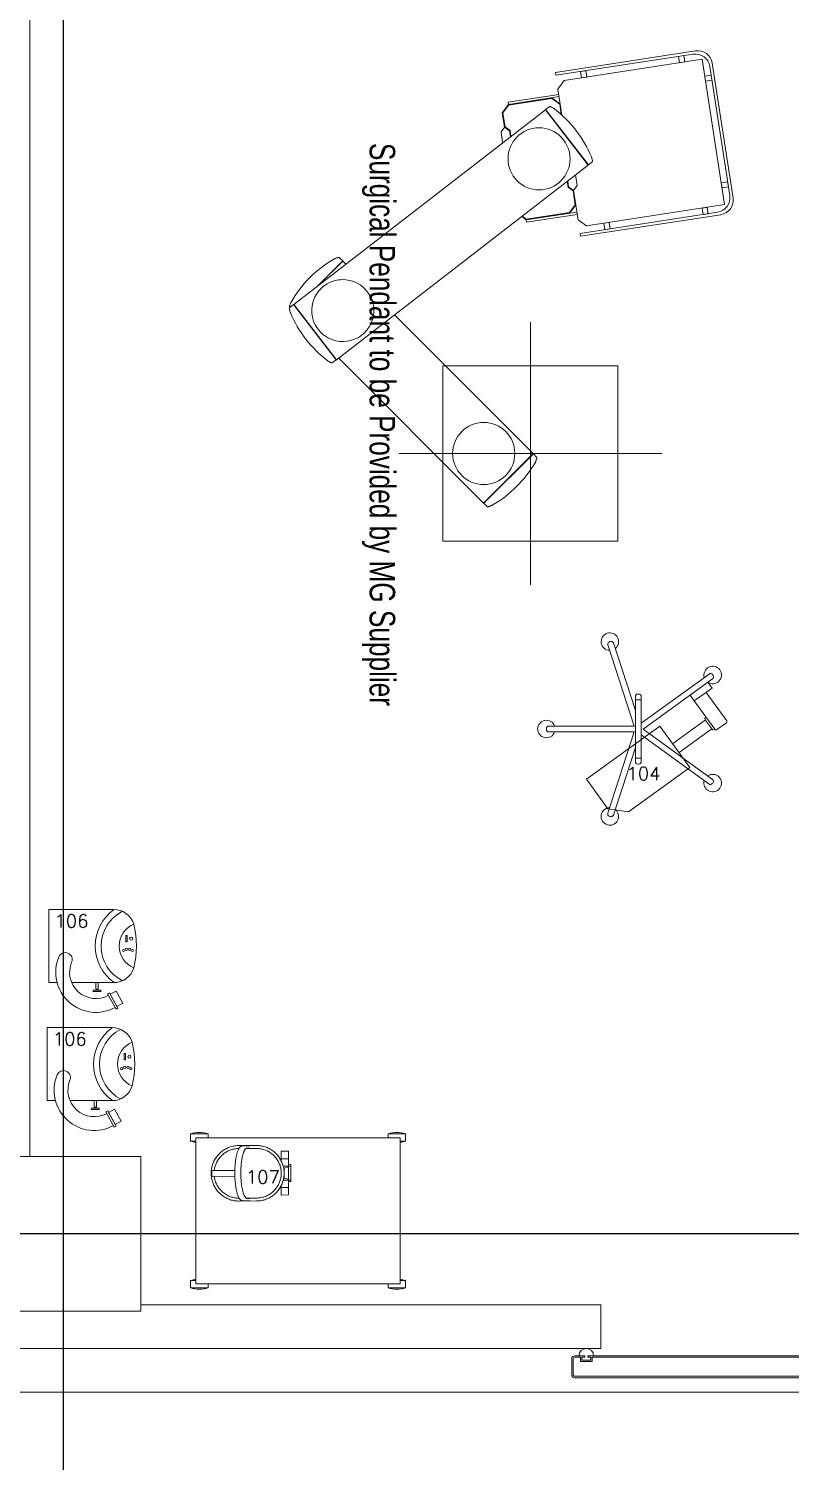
# Model space of a CAD drawing. Header units: metres. Extents: x -18745 to 220762, y -1579758 to -1356048.
# Drawn here: x 151444 to 154054, y -1405068 to -1400159 of the extents above; entities that cross this region are included whole.
import ezdxf

# ---------------------------------------------------------------- set-up
doc = ezdxf.new("R2010")
doc.units = ezdxf.units.M
doc.layers.get('0').update_dxf_attribs({"lineweight": 0})
doc.layers.add('A-100 - Copy$0$axes', color=8, linetype='Continuous')
for name, color, linetype, lineweight in [('A-100 - Copy$0$Medical Equipment and Furniture', 8, 'Continuous', 0), ('A-100 - Copy$0$Medical Equipment and Furniture1', 8, 'Continuous', 5), ('A-100 - Copy$0$Structure', 8, 'Continuous', 9), ('A-100 - Copy$0$Walls', 8, 'Continuous', 0), ('A-100 - Copy$0$Wooden Joinery', 8, 'Continuous', 0)]:
    doc.layers.add(name, color=color, linetype=linetype, lineweight=lineweight)
doc.styles.add('A-100 - Copy$0$list_ghTextstyle', font='romans.shx', dxfattribs={"height": 0.25})
doc.styles.add('A-100 - Copy$0$X3G_ENTITY_257CFD', font='swisscl.ttf', dxfattribs={"height": 200})

# ---------------------------------------------------------------- blocks, each defined once
blk = doc.blocks.new('A-100 - Copy$0$Surgical Pendant (MG)')
at = {"layer": 'A-100 - Copy$0$Medical Equipment and Furniture'}
for p, q in [((-784781.3, -326890.1, 0), (-784318.8, -326818.8, 0)), ((-784769.9, -326898.5, 0), (-784327.1, -326830.2, 0)), ((-784296.1, -326847.7, 0), (-784794.2, -326924.5, 0)), ((-784296.1, -326847.7, 0), (-784223.2, -327320.6, 0)), ((-784270.1, -326872, 0), (-784197.6, -327342.5, 0)), ((-784261.7, -326860.6, 0), (-784187.7, -327341, 0)), ((-784794.2, -326924.5, 0), (-784721.3, -327397.4, 0)), ((-784749.1, -327427.5, 0), (-784823.1, -326947.1, 0)), ((-784739.2, -327425.9, 0), (-784811.7, -326955.5, 0)), ((-783443.6, -327963.1, 0), (-783443.6, -327063.1, 0)), ((-783743.6, -327813.1, 0), (-783743.6, -327213.1, 0)), ((-783743.6, -327213.1, 0), (-783143.6, -327213.1, 0)), ((-783143.6, -327213.1, 0), (-783143.6, -327813.1, 0)), ((-784432.1, -327314.3, 0), (-784621.9, -327461.2, 0)), ((-784431.5, -327315.1, 0), (-784621.3, -327461.9, 0)), ((-784458.3, -327303.5, 0), (-784459.5, -327303.8, 0)), ((-784459.1, -327303.7, 0), (-784459.5, -327303.8, 0)), ((-784457.2, -327303.2, 0), (-784459.1, -327303.7, 0)), ((-784454.7, -327302.5, 0), (-784457.2, -327303.2, 0)), ((-784451.7, -327301.7, 0), (-784454.7, -327302.5, 0)), ((-784449.1, -327301.1, 0), (-784451.9, -327301.8, 0)), ((-784451.9, -327301.8, 0), (-784451.7, -327301.7, 0)), ((-784441.9, -327302.1, 0), (-784442.5, -327301.5, 0)), ((-784441.8, -327302.2, 0), (-784441.9, -327302.1, 0)), ((-784441.9, -327302.1, 0), (-784432.1, -327314.3, 0)), ((-784432.3, -327315.7, 0), (-784432.9, -327314.9, 0)), ((-784431.5, -327315.1, 0), (-783764.7, -328177.4, 0)), ((-784223.2, -327320.6, 0), (-784244.5, -327349.7, 0)), ((-784398.1, -327358.2, 0), (-784362, -327352.6, 0)), ((-784362, -327352.6, 0), (-784344.9, -327365.2, 0)), ((-784357.4, -327382.3, 0), (-784344.9, -327365.2, 0)), ((-784343.8, -327367, 0), (-784356.4, -327384.1, 0)), ((-784244.5, -327349.7, 0), (-784344.9, -327365.2, 0)), ((-784344.9, -327365.2, 0), (-784295.9, -327357.6, 0)), ((-784343.8, -327367, 0), (-784295.6, -327359.6, 0)), ((-784295.9, -327357.6, 0), (-784266.8, -327378.9, 0)), ((-784295.6, -327359.6, 0), (-784268.8, -327379.3, 0)), ((-784270.7, -327353.7, 0), (-784244, -327527.2, 0)), ((-784262.8, -327352.5, 0), (-784236.1, -327526, 0)), ((-784187.7, -327341, 0), (-784197.6, -327342.5, 0)), ((-784692.3, -327418.7, 0), (-784721.3, -327397.4, 0)), ((-784602.7, -327404.9, 0), (-784692.3, -327418.7, 0)), ((-784674, -327415.9, 0), (-784647.2, -327589.3, 0)), ((-784666.1, -327414.7, 0), (-784639.3, -327588.1, 0)), ((-784662.2, -327439.9, 0), (-784640.9, -327410.8, 0)), ((-784640.6, -327412.8, 0), (-784660.2, -327439.6, 0)), ((-784640.9, -327410.8, 0), (-784602.7, -327404.9, 0)), ((-784604.8, -327407.3, 0), (-784640.6, -327412.8, 0)), ((-784377.2, -327385.3, 0), (-784357.4, -327382.3, 0)), ((-784356.4, -327384.1, 0), (-784375.8, -327387.1, 0)), ((-784268.8, -327379.3, 0), (-784246, -327527.5, 0)), ((-784266.8, -327378.9, 0), (-784244, -327527.2, 0)), ((-784739.2, -327425.9, 0), (-784749.1, -327427.5, 0)), ((-784639.3, -327588.1, 0), (-784662.2, -327439.9, 0)), ((-784660.2, -327439.6, 0), (-784637.4, -327587.8, 0)), ((-784631.9, -327445.9, 0), (-784632, -327446.5, 0)), ((-784631.2, -327448.6, 0), (-784631.2, -327448.6, 0)), ((-784631.2, -327448.6, 0), (-784621.9, -327461.1, 0)), ((-784630.2, -327440.7, 0), (-784631, -327442.4, 0)), ((-784630.2, -327440.7, 0), (-784630.2, -327440.7, 0)), ((-784629.1, -327438.8, 0), (-784629.2, -327439, 0)), ((-784625.4, -327432.3, 0), (-784626.4, -327434.1, 0)), ((-784625.2, -327432, 0), (-784625.8, -327433.1, 0)), ((-784625.2, -327432, 0), (-784625.4, -327432.3, 0)), ((-783954.5, -328324.2, 0), (-784621.3, -327461.9, 0)), ((-784620.5, -327461.3, 0), (-784621.1, -327460.5, 0)), ((-783918.5, -327978.5, 0), (-783443.2, -327503.7, 0)), ((-783893.6, -327513.1, 0), (-782993.6, -327513.1, 0)), ((-783443.2, -327503.7, 0), (-783273.6, -327673.5, 0)), ((-783431.2, -327492.2, 0), (-783442.5, -327503, 0)), ((-783442.5, -327503, 0), (-783272.9, -327672.8, 0)), ((-783442.5, -327504.4, 0), (-783441.8, -327503.7, 0)), ((-783423.3, -327492.2, 0), (-783425, -327491.6, 0)), ((-783423.2, -327492.2, 0), (-783423.3, -327492.2, 0)), ((-783418.5, -327494.2, 0), (-783421.5, -327492.9, 0)), ((-783421.2, -327493.1, 0), (-783421.5, -327492.9, 0)), ((-783416.2, -327495.2, 0), (-783418.5, -327494.2, 0)), ((-783414.3, -327495.9, 0), (-783416.2, -327495.1, 0)), ((-783414, -327496.1, 0), (-783415.1, -327495.6, 0)), ((-783414, -327496.1, 0), (-783414.3, -327495.9, 0)), ((-784246, -327527.5, 0), (-784256.3, -327541.6, 0)), ((-784244, -327527.2, 0), (-784255.4, -327542.8, 0)), ((-784236.1, -327526, 0), (-784244, -327527.2, 0)), ((-784647.2, -327589.3, 0), (-784639.3, -327588.1, 0)), ((-784610.2, -327609.4, 0), (-784639.3, -327588.1, 0)), ((-784637.4, -327587.8, 0), (-784610.6, -327607.5, 0)), ((-784610.6, -327607.5, 0), (-784562.4, -327600, 0)), ((-784561.3, -327601.9, 0), (-784610.2, -327609.4, 0)), ((-784562.5, -327600.8, 0), (-784545.5, -327613.5, 0)), ((-784549.8, -327582.9, 0), (-784562.4, -327600, 0)), ((-784548.8, -327584.8, 0), (-784561.3, -327601.9, 0)), ((-784530.1, -327579.9, 0), (-784549.8, -327582.9, 0)), ((-784528.7, -327581.7, 0), (-784548.8, -327584.8, 0)), ((-784545.5, -327613.5, 0), (-784508.2, -327608.2, 0)), ((-783262.1, -327661.6, 0), (-783272.9, -327672.8, 0)), ((-783265.8, -327644.7, 0), (-783266, -327644.3, 0)), ((-783265.5, -327645.5, 0), (-783266, -327644.3, 0)), ((-783265, -327646.5, 0), (-783265.8, -327644.7, 0)), ((-783263, -327651.6, 0), (-783262.8, -327651.8, 0)), ((-783261.9, -327654.3, 0), (-783263, -327651.6, 0)), ((-783262.1, -327661.6, 0), (-783262.1, -327661.6, 0)), ((-783262, -327661.5, 0), (-783261.6, -327660.9, 0)), ((-783273.6, -327673.5, 0), (-783770.5, -328169.9, 0)), ((-783274.3, -327672.8, 0), (-783273.6, -327672.1, 0)), ((-783143.6, -327813.1, 0), (-783743.6, -327813.1, 0)), ((-784114.4, -328167.6, 0), (-784103.5, -328156.3, 0)), ((-784103.5, -328156.3, 0), (-784018.3, -328241.7, 0)), ((-784102.8, -328155.6, 0), (-784092.7, -328145.5, 0)), ((-784102.8, -328155.6, 0), (-784023.2, -328235.4, 0)), ((-784102.1, -328156.3, 0), (-784102.8, -328157, 0)), ((-784114.4, -328167.6, 0), (-784114.9, -328168.2, 0)), ((-784114.5, -328174.9, 0), (-784113.5, -328177.6, 0)), ((-784114.4, -328167.5, 0), (-784114.4, -328167.6, 0)), ((-784113.5, -328177.6, 0), (-784113.6, -328177.3, 0)), ((-784113.6, -328177.3, 0), (-784112.4, -328180.3, 0)), ((-784112.4, -328180.3, 0), (-784111.4, -328182.6, 0)), ((-784111.4, -328182.6, 0), (-784110.6, -328184.5, 0)), ((-784110.9, -328183.7, 0), (-784110.5, -328184.8, 0)), ((-784110.6, -328184.5, 0), (-784110.5, -328184.8, 0)), ((-783764.7, -328177.4, 0), (-783954.5, -328324.2, 0)), ((-783764.1, -328178.2, 0), (-783953.9, -328325, 0)), ((-783765.5, -328178, 0), (-783764.9, -328178.8, 0)), ((-783754.7, -328190.7, 0), (-783764.1, -328178.2, 0)), ((-783760.8, -328207.3, 0), (-783760.2, -328206.2, 0)), ((-783760.8, -328207.3, 0), (-783760.6, -328207, 0)), ((-783760.6, -328207, 0), (-783759.6, -328205.2, 0)), ((-783759.6, -328205.2, 0), (-783758.3, -328203, 0)), ((-783758.3, -328203, 0), (-783756.7, -328200.3, 0)), ((-783756.9, -328200.5, 0), (-783756.7, -328200.3, 0)), ((-783755.8, -328198.6, 0), (-783755, -328196.9, 0)), ((-783755.8, -328198.6, 0), (-783755.8, -328198.6, 0)), ((-783754.7, -328190.7, 0), (-783754.8, -328190.7, 0)), ((-783754, -328193.4, 0), (-783754, -328192.8, 0)), ((-783962.5, -328333.1, 0), (-783962.2, -328333.2, 0)), ((-783962.2, -328333.2, 0), (-783960.3, -328334, 0)), ((-783944.1, -328337.2, 0), (-783953.9, -328325, 0)), ((-783953.7, -328323.6, 0), (-783953.1, -328324.4, 0)), ((-783953.2, -328336.9, 0), (-783951.4, -328337.5, 0)), ((-783953.2, -328336.9, 0), (-783953.2, -328336.9, 0)), ((-783947.9, -328338, 0), (-783947.2, -328338, 0)), ((-783945.2, -328337, 0), (-783944.9, -328336.7, 0)), ((-783945.2, -328337, 0), (-783945.2, -328337, 0)), ((-783944.1, -328337.1, 0), (-783944.1, -328337.2, 0)), ((-783944.1, -328337.2, 0), (-783943.5, -328337.8, 0)), ((-783936.9, -328338.2, 0), (-783934, -328337.5, 0)), ((-783934, -328337.5, 0), (-783934.3, -328337.6, 0)), ((-783928.8, -328336.1, 0), (-783926.8, -328335.6, 0)), ((-783927.7, -328335.8, 0), (-783926.5, -328335.5, 0)), ((-783926.8, -328335.6, 0), (-783926.5, -328335.5, 0))]:
    blk.add_line(p, q, dxfattribs=at)
at = {"layer": 'A-100 - Copy$0$Medical Equipment and Furniture', "elevation": 0}
for points in [[(-784374.6, -326837.5), (-784356.8, -326834.8), (-784353.4, -326856.5), (-784371.2, -326859.3)], [(-784740.3, -326893.9), (-784722.5, -326891.2), (-784719.1, -326912.9), (-784736.9, -326915.6)], [(-784265.2, -326903.9), (-784262.4, -326921.7), (-784284.2, -326925), (-784286.9, -326907.3)], [(-784806.8, -326987.4), (-784804.1, -327005.2), (-784782.3, -327001.8), (-784785.1, -326984)], [(-784213.4, -327239.9), (-784210.7, -327257.7), (-784232.4, -327261.1), (-784235.1, -327243.3)], [(-784755, -327323.4), (-784752.3, -327341.2), (-784730.5, -327337.8), (-784733.3, -327320.1)]]:
    blk.add_lwpolyline(points, close=True, dxfattribs=at)
for points in [[(-784441.8, -327302.2), (-784442.5, -327301.5), (-784443.7, -327300.9), (-784445, -327300.6), (-784446.4, -327300.6), (-784447.9, -327300.8), (-784449.8, -327301.2), (-784451.7, -327301.7)], [(-784449.8, -327301.2), (-784449.8, -327301.2), (-784451.7, -327301.7)], [(-784444.4, -327300.8), (-784445, -327300.6), (-784445.7, -327300.6)], [(-784507.7, -327392.5), (-784513, -327396), (-784517.7, -327399.4)], [(-784629.2, -327439), (-784630.2, -327440.7), (-784631, -327442.4), (-784631.5, -327443.9), (-784631.9, -327445.2), (-784632, -327446.5), (-784631.7, -327447.9), (-784631.2, -327448.6)], [(-784632, -327446.5), (-784631.7, -327447.9), (-784631.3, -327448.6)], [(-784631, -327442.4), (-784631.5, -327443.9), (-784631.7, -327444.6)], [(-784626.4, -327434.1), (-784627.6, -327436.3), (-784629.2, -327439)], [(-784625.8, -327433.1), (-784626.6, -327434.5), (-784627.7, -327436.4), (-784629.1, -327438.8)], [(-783421.5, -327492.9), (-783423.2, -327492.2), (-783425, -327491.6), (-783426.5, -327491.3), (-783427.9, -327491.1), (-783429.2, -327491.2), (-783430.5, -327491.6), (-783431.2, -327492.2)], [(-783425, -327491.6), (-783426.5, -327491.3), (-783427.2, -327491.2)], [(-783415.1, -327495.6), (-783416.6, -327495), (-783418.6, -327494.2), (-783421.2, -327493.1)], [(-783263, -327651.6), (-783264.1, -327649), (-783264.9, -327647), (-783265.5, -327645.5)], [(-783262.8, -327651.8), (-783264.1, -327648.9), (-783265, -327646.5)], [(-783262.1, -327653.6), (-783262.1, -327653.6), (-783262.8, -327651.8)], [(-783262.1, -327661.6), (-783261.6, -327660.9), (-783261.1, -327659.6), (-783261, -327658.3), (-783261.2, -327656.9), (-783261.5, -327655.4), (-783262.1, -327653.6), (-783262.8, -327651.8)], [(-783261, -327659), (-783261, -327658.3), (-783261.1, -327657.6)], [(-783858.1, -328080.7), (-783862.4, -328076.7), (-783867.1, -328072.7), (-783872.6, -328068.6), (-783879.1, -328064.4), (-783886.6, -328060.3), (-783895.3, -328056.4), (-783905.4, -328053.1), (-783916.7, -328050.6), (-783929.4, -328049.4), (-783942.6, -328049.8), (-783956, -328051.9), (-783969.2, -328055.8), (-783981.6, -328061.3), (-783992.2, -328067.6), (-784000.9, -328074.2), (-784008, -328080.7)], [(-784008, -328080.7), (-784014.5, -328087.7), (-784020.9, -328096.2), (-784027.1, -328106.5), (-784032.7, -328118.6), (-784036.7, -328131.7), (-784039, -328145), (-784039.5, -328158.2), (-784038.4, -328171), (-784036, -328182.5), (-784032.8, -328192.7), (-784028.9, -328201.7), (-784024.8, -328209.3), (-784020.6, -328215.9), (-784016.4, -328221.5)], [(-783858.2, -328230.8), (-783851.7, -328223.8), (-783845.3, -328215.4), (-783839.1, -328205.1), (-783833.5, -328192.9), (-783829.5, -328179.8), (-783827.2, -328166.5), (-783826.7, -328153.3), (-783827.8, -328140.6), (-783830.2, -328129), (-783833.5, -328118.8), (-783837.3, -328109.9), (-783841.4, -328102.2), (-783845.6, -328095.7), (-783849.8, -328090.1), (-783853.9, -328085.2), (-783857.9, -328080.9)], [(-784039.1, -328157.8), (-784038.8, -328164.1), (-784038.1, -328170)], [(-784114.4, -328167.5), (-784114.9, -328168.2), (-784115.4, -328169.6), (-784115.4, -328170.9), (-784115.3, -328172.2), (-784114.9, -328173.8), (-784114.3, -328175.5), (-784113.6, -328177.3)], [(-784115.4, -328170.2), (-784115.4, -328170.9), (-784115.4, -328171.5)], [(-784114.3, -328175.5), (-784114.3, -328175.6), (-784113.6, -328177.3)], [(-784113.5, -328177.6), (-784112.4, -328180.2), (-784111.6, -328182.2), (-784110.9, -328183.7)], [(-783760.2, -328206.2), (-783759.4, -328204.8), (-783758.3, -328202.9), (-783756.9, -328200.5)], [(-783756.7, -328200.3), (-783755.8, -328198.6), (-783755, -328196.9), (-783754.4, -328195.4), (-783754.1, -328194.1), (-783754, -328192.8), (-783754.3, -328191.4), (-783754.8, -328190.7)], [(-783755, -328196.9), (-783754.4, -328195.4), (-783754.3, -328194.7)], [(-783754, -328192.8), (-783754.3, -328191.4), (-783754.7, -328190.7)], [(-784016.4, -328221.5), (-784012.3, -328226.3), (-784008.3, -328230.6)], [(-784008.1, -328230.8), (-784003.9, -328234.8), (-783999.1, -328238.8), (-783993.6, -328243), (-783987.2, -328247.1), (-783979.7, -328251.2), (-783970.9, -328255.1), (-783960.8, -328258.4), (-783949.5, -328260.9), (-783936.8, -328262.1), (-783923.6, -328261.8), (-783910.3, -328259.7), (-783897, -328255.7), (-783884.6, -328250.2), (-783874, -328243.9), (-783865.4, -328237.4), (-783858.2, -328230.8)], [(-783960.3, -328334), (-783957.9, -328335), (-783955, -328336.2)], [(-783955, -328336.2), (-783953.2, -328336.9), (-783951.4, -328337.5), (-783949.9, -328337.9), (-783948.6, -328338.1), (-783947.3, -328338), (-783945.9, -328337.5), (-783945.2, -328337)], [(-783951.4, -328337.5), (-783949.9, -328337.9), (-783949.2, -328338)], [(-783947.2, -328338), (-783945.9, -328337.5), (-783945.3, -328337)], [(-783944.1, -328337.1), (-783943.5, -328337.8), (-783942.2, -328338.4), (-783940.9, -328338.7), (-783939.6, -328338.7), (-783938, -328338.5), (-783936.2, -328338.1), (-783934.3, -328337.6)], [(-783941.6, -328338.5), (-783940.9, -328338.7), (-783940.3, -328338.7)], [(-783936.2, -328338.1), (-783936.2, -328338.1), (-783934.3, -328337.6)], [(-783934.3, -328337.6), (-783931.2, -328336.8), (-783928.8, -328336.1)], [(-783934, -328337.5), (-783931.3, -328336.8), (-783929.2, -328336.2), (-783927.7, -328335.8)]]:
    blk.add_lwpolyline(points, dxfattribs=at)
at = {"layer": 'A-100 - Copy$0$Medical Equipment and Furniture'}
for centre, radius in [((-784453.1, -327483.5, 0), 106.3), ((-783443.6, -327673.1, 0), 106.5), ((-783443.6, -327673.1, 0), 106.5)]:
    blk.add_circle(centre, radius, dxfattribs=at)
for centre, radius, start, end in [((-784319.5, -326879.6, 0), 50, 8.7619, 98.7619), ((-784311.2, -326868.2, 0), 50, 8.7619, 98.7619), ((-784773.7, -326939.5, 0), 50, 98.7619, 188.7619), ((-784762.3, -326947.9, 0), 50, 98.7608, 188.7606), ((-784306.1, -327673.3, 0), 400, 112.5472, 142.9026), ((-783613.2, -327842.9, 0), 400, 29.7719, 60.1274), ((-783763.3, -327986.2, 0), 400, 209.7719, 240.1274), ((-784079.9, -327966, 0), 400, 292.5472, 322.9026)]:
    blk.add_arc(centre, radius, start, end, dxfattribs=at)
blk = doc.blocks.new('A-100 - Copy$0$HF13959B-P')
for p, q in [((0.0418, 0.5136), (-0.0182, 0.5136)), ((-0.0182, 0.4886), (-0.0182, 0.5136)), ((0, 0.5), (0, 0)), ((0.7, 0.5), (0, 0.5)), ((0.0418, 0.5), (0.0418, 0.5136)), ((0.6582, 0.5136), (0.7182, 0.5136)), ((0.6582, 0.5), (0.6582, 0.5136)), ((0.7, 0.5), (0.7, 0)), ((0.7182, 0.4886), (0.7182, 0.5136)), ((0, 0.4886), (-0.0182, 0.4886)), ((0.7, 0.4886), (0.7182, 0.4886)), ((0, 0.0114), (-0.0182, 0.0114)), ((-0.0182, 0.0114), (-0.0182, -0.0136)), ((0.7, 0), (0, 0)), ((0.7, 0.0114), (0.7182, 0.0114)), ((0.7182, 0.0114), (0.7182, -0.0136)), ((0.0418, -0.0136), (-0.0182, -0.0136)), ((0.0418, 0), (0.0418, -0.0136)), ((0.6582, 0), (0.6582, -0.0136)), ((0.6582, -0.0136), (0.7182, -0.0136))]:
    blk.add_line(p, q)
for centre, start, end in [((0.0118, 0.4261), 71.0754, 108.9246), ((0.6882, 0.4261), 71.0754, 108.9246), ((0.0118, 0.5761), 251.0754, 262.6441), ((0.6882, 0.5761), 277.3559, 288.9246), ((0.0118, -0.0761), 97.3559, 108.9246), ((0.6882, -0.0761), 71.0754, 82.6441), ((0.0118, 0.0739), 251.0754, 288.9246), ((0.6882, 0.0739), 251.0754, 288.9246)]:
    blk.add_arc(centre, 0.0925, start, end)
blk = doc.blocks.new('A-100 - Copy$0$HF12177-P')
for p, q in [((-0.0196, -0.007), (-0.1885, 0.2255)), ((0, 0), (-0.1724, 0.2372)), ((0, 0), (0.1724, 0.2372)), ((0.0196, -0.007), (0.1885, 0.2255)), ((-0.0631, -0.027), (-0.2951, -0.1024)), ((-0.01, -0.0308), (-0.2889, -0.1214)), ((-0.12, -0.015), (-0.12, -0.019)), ((-0.112, -0.007), (0.112, -0.007)), ((-0.112, -0.027), (0.112, -0.027)), ((-0.1, -0.007), (-0.1, -0.027)), ((-0.01, -0.0308), (-0.01, -0.324)), ((0.01, -0.0308), (0.01, -0.324)), ((0.01, -0.0308), (0.2889, -0.1214)), ((0.0631, -0.027), (0.2951, -0.1024)), ((0.1, -0.007), (0.1, -0.027)), ((0.12, -0.015), (0.12, -0.019))]:
    blk.add_line(p, q)
for centre, radius, start, end in [((-0.1852, 0.2378), 0.03, 325.4712, 286.5288), ((0.1852, 0.2378), 0.03, 253.4712, 214.5288), ((-0.1821, 0.2302), 0.008, 126.3733, 216), ((0, -0.017), 0.315, 125.6267, 126.3733), ((-0.1788, 0.2325), 0.008, 36, 125.6267), ((0.1788, 0.2325), 0.008, 54.3733, 144), ((0, -0.017), 0.315, 53.6267, 54.3733), ((0.1821, 0.2302), 0.008, 324, 53.6267), ((-0.112, -0.015), 0.008, 90, 180), ((-0.112, -0.019), 0.008, 180, 270), ((0.112, -0.015), 0.008, 0, 90), ((0.112, -0.019), 0.008, 270, 0), ((-0.2996, -0.1144), 0.03, 37.4712, 358.5288), ((0.2996, -0.1144), 0.03, 181.4712, 142.5288), ((-0.2926, -0.11), 0.008, 108, 197.6267), ((0, -0.017), 0.315, 197.6267, 198.3733), ((-0.2914, -0.1138), 0.008, 198.3733, 288), ((0.2914, -0.1138), 0.008, 252, 341.6267), ((0.2926, -0.11), 0.008, 342.3733, 72), ((0, -0.017), 0.315, 341.6267, 342.3733), ((0, -0.332), 0.03, 109.4712, 70.5288), ((-0.002, -0.324), 0.008, 180, 269.6267), ((0, -0.017), 0.315, 269.6267, 270.3733), ((0.002, -0.324), 0.008, 270.3733, 0)]:
    blk.add_arc(centre, radius, start, end)
blk = doc.blocks.new('A-100 - Copy$0$MONITOR ARM PLAN')
for p, q in [((0.025, -0.49375, 0), (0.025, -0.18375, 0)), ((0.025, -0.18375, 0), (0.2, -0.18375, 0)), ((0.2, -0.44375, 0), (0.2, -0.18375, 0)), ((0.2, -0.44375, 0), (0.15, -0.49375, 0)), ((0.025, -0.49375, 0), (0.15, -0.49375, 0))]:
    blk.add_line(p, q)
at = {"layer": 'A-100 - Copy$0$Medical Equipment and Furniture1'}
for p, q in [((0.025, 0.0375), (0, 0.0375)), ((0, 0.0375), (0, -0.0375)), ((0.025, 0.0375), (0.025, -0.0375)), ((0.145, 0.0125), (0.025, 0.0125)), ((0.15, 0.0075), (0.15, -0.0325)), ((0.025, -0.0375), (0, -0.0375)), ((0.025, -0.0375), (0.145, -0.0375)), ((0.09375, -0.0375), (0.09375, -0.04)), ((0.09875, -0.045), (0.13875, -0.045)), ((0.1, -0.045), (0.1, -0.18375)), ((0.1375, -0.045), (0.1375, -0.18375)), ((0.14375, -0.0375), (0.14375, -0.04))]:
    blk.add_line(p, q, dxfattribs=at)
for centre, start, end in [((0.145, 0.0075, 0), 0, 90), ((0.09875, -0.04), 180, 270), ((0.13875, -0.04), 270, 360), ((0.145, -0.0325), 270, 0)]:
    blk.add_arc(centre, 0.005, start, end, dxfattribs=at)
blk = doc.blocks.new('A-100 - Copy$0$ME12818-P')
for p, q in [((-0.0723, 0.1635), (0.0777, 0.1635)), ((-0.0723, 0.1635), (-0.0723, 0.1385)), ((-0.0468, 0.1635), (-0.0468, 0.1385)), ((-0.0262, 0.1712), (0.0316, 0.1712)), ((-0.0262, 0.1712), (-0.0262, 0.1635)), ((-0.0212, 0.1712), (-0.0212, 0.145)), ((-0.0148, 0.1485), (-0.0184, 0.1635)), ((0.0202, 0.1485), (-0.0148, 0.1485)), ((-0.0123, 0.1485), (-0.0123, 0.1471)), ((0.0177, 0.1471), (0.0177, 0.1485)), ((0.0238, 0.1635), (0.0202, 0.1485)), ((0.0266, 0.1712), (0.0266, 0.145)), ((0.0316, 0.1712), (0.0316, 0.1635)), ((0.0521, 0.1635), (0.0521, 0.1385)), ((0.0777, 0.1635), (0.0777, 0.1385)), ((-0.0389, 0.1385), (-0.0723, 0.1385)), ((0.0777, 0.1385), (0.0442, 0.1385)), ((-0.0923, 0.0534), (-0.0923, -0.0066)), ((-0.0823, 0.018), (-0.0823, 0.0534)), ((0.0877, 0.0534), (0.0877, 0.018)), ((0.0977, -0.0066), (0.0977, 0.0534)), ((-0.0913, 0.0311), (-0.0913, 0.0053)), ((-0.0833, 0.0208), (-0.0833, 0.0311)), ((0.0887, 0.0311), (0.0887, 0.0208)), ((0.0967, 0.0053), (0.0967, 0.0311)), ((-0.0823, -0.0066), (-0.0823, -0.006)), ((-0.0053, -0.0205), (0.0107, -0.0205)), ((0.0877, -0.0061), (0.0877, -0.0066)), ((-0.0053, -0.0996), (-0.0058, -0.0996)), ((0.0107, -0.0996), (-0.0053, -0.0996)), ((0.0111, -0.0996), (0.0107, -0.0996))]:
    blk.add_line(p, q)
at = {"flags": 128}
for points in [[(0.0977, 0.0534), (0.0976, 0.0572), (0.0974, 0.061), (0.097, 0.0648), (0.0965, 0.0685), (0.0958, 0.0723), (0.095, 0.076), (0.094, 0.0796), (0.0929, 0.0833), (0.0916, 0.0869), (0.0902, 0.0904), (0.0886, 0.0939), (0.087, 0.0973), (0.0851, 0.1006), (0.0832, 0.1038), (0.0811, 0.107), (0.0789, 0.1101), (0.0766, 0.1131), (0.0741, 0.116), (0.0716, 0.1188), (0.0689, 0.1215), (0.0661, 0.1241), (0.0632, 0.1266), (0.0602, 0.129), (0.0572, 0.1312), (0.054, 0.1333), (0.0508, 0.1353), (0.0475, 0.1372), (0.0441, 0.1389), (0.0406, 0.1405), (0.0371, 0.1419), (0.0335, 0.1432), (0.0299, 0.1444), (0.0263, 0.1454), (0.0226, 0.1463), (0.0188, 0.147), (0.0151, 0.1476), (0.0113, 0.148), (0.0075, 0.1483), (0.0037, 0.1484), (-0.0001, 0.1483), (-0.0039, 0.1482), (-0.0077, 0.1478), (-0.0114, 0.1473), (-0.0152, 0.1467), (-0.0189, 0.1459), (-0.0226, 0.145), (-0.0262, 0.1439), (-0.0298, 0.1427), (-0.0334, 0.1413), (-0.0368, 0.1398), (-0.0403, 0.1381), (-0.0436, 0.1363), (-0.0469, 0.1344), (-0.0501, 0.1324), (-0.0532, 0.1302), (-0.0562, 0.1279), (-0.0592, 0.1255), (-0.062, 0.1229), (-0.0647, 0.1203), (-0.0674, 0.1176), (-0.0699, 0.1147), (-0.0723, 0.1118), (-0.0745, 0.1087), (-0.0767, 0.1056), (-0.0787, 0.1024), (-0.0806, 0.0991), (-0.0824, 0.0957), (-0.084, 0.0923), (-0.0855, 0.0888), (-0.0868, 0.0852), (-0.088, 0.0816), (-0.0891, 0.078), (-0.09, 0.0743), (-0.0907, 0.0705), (-0.0914, 0.0668), (-0.0918, 0.063), (-0.0921, 0.0592), (-0.0923, 0.0554), (-0.0923, 0.0534)], [(-0.0823, 0.0534), (-0.0822, 0.0568), (-0.082, 0.0602), (-0.0817, 0.0636), (-0.0812, 0.0669), (-0.0806, 0.0703), (-0.0799, 0.0736), (-0.079, 0.0769), (-0.078, 0.0801), (-0.0769, 0.0833), (-0.0756, 0.0865), (-0.0742, 0.0896), (-0.0727, 0.0926), (-0.0711, 0.0956), (-0.0693, 0.0985), (-0.0675, 0.1014), (-0.0655, 0.1041), (-0.0634, 0.1068), (-0.0612, 0.1094), (-0.0589, 0.1119), (-0.0565, 0.1144), (-0.054, 0.1167), (-0.0515, 0.1189), (-0.0488, 0.121), (-0.0461, 0.123), (-0.0432, 0.1249), (-0.0403, 0.1267), (-0.0374, 0.1284), (-0.0343, 0.1299), (-0.0313, 0.1313), (-0.0281, 0.1326), (-0.0249, 0.1338), (-0.0217, 0.1348), (-0.0184, 0.1357), (-0.0151, 0.1365), (-0.0118, 0.1371), (-0.0084, 0.1377), (-0.005, 0.138), (-0.0016, 0.1383), (0.0018, 0.1384), (0.0052, 0.1383), (0.0086, 0.1382), (0.012, 0.1379), (0.0153, 0.1374), (0.0187, 0.1369), (0.022, 0.1362), (0.0253, 0.1353), (0.0286, 0.1344), (0.0318, 0.1333), (0.0349, 0.132), (0.0381, 0.1307), (0.0411, 0.1292), (0.0441, 0.1276), (0.0471, 0.1259), (0.0499, 0.1241), (0.0527, 0.1221), (0.0554, 0.1201), (0.058, 0.1179), (0.0606, 0.1156), (0.063, 0.1133), (0.0654, 0.1108), (0.0676, 0.1082), (0.0698, 0.1056), (0.0718, 0.1029), (0.0737, 0.1001), (0.0755, 0.0972), (0.0772, 0.0943), (0.0788, 0.0912), (0.0803, 0.0882), (0.0816, 0.085), (0.0828, 0.0819), (0.0839, 0.0786), (0.0848, 0.0754), (0.0856, 0.0721), (0.0863, 0.0687), (0.0868, 0.0654), (0.0873, 0.062), (0.0875, 0.0586), (0.0877, 0.0552), (0.0877, 0.0534)], [(-0.0913, 0.0053), (-0.0912, 0.004), (-0.0909, 0.0028), (-0.0905, 0.0016), (-0.0898, 0.0005), (-0.089, -0.0007), (-0.0881, -0.0017), (-0.0871, -0.0028), (-0.0859, -0.0038), (-0.0845, -0.0047), (-0.0831, -0.0057), (-0.0815, -0.0066), (-0.0798, -0.0075), (-0.078, -0.0083), (-0.076, -0.0092), (-0.0739, -0.01), (-0.0718, -0.0108), (-0.0695, -0.0116), (-0.067, -0.0123), (-0.0645, -0.013), (-0.0619, -0.0137), (-0.0592, -0.0144), (-0.0563, -0.015), (-0.0534, -0.0156), (-0.0504, -0.0162), (-0.0473, -0.0167), (-0.0442, -0.0172), (-0.0409, -0.0177), (-0.0376, -0.0181), (-0.0343, -0.0185), (-0.0308, -0.0189), (-0.0274, -0.0192), (-0.0238, -0.0195), (-0.0203, -0.0198), (-0.0167, -0.02), (-0.013, -0.0202), (-0.0094, -0.0203), (-0.0057, -0.0204), (-0.002, -0.0205), (0.0017, -0.0205), (0.0054, -0.0205), (0.0091, -0.0204), (0.0128, -0.0204), (0.0164, -0.0202), (0.0201, -0.0201), (0.0237, -0.0199), (0.0273, -0.0196), (0.0309, -0.0194), (0.0344, -0.0191), (0.0378, -0.0187), (0.0412, -0.0183), (0.0446, -0.0179), (0.0478, -0.0175), (0.051, -0.017), (0.0542, -0.0165), (0.0572, -0.0159), (0.0602, -0.0153), (0.063, -0.0147), (0.0658, -0.0141), (0.0685, -0.0134), (0.0711, -0.0127), (0.0735, -0.012), (0.0759, -0.0112), (0.0782, -0.0104), (0.0803, -0.0096), (0.0823, -0.0088), (0.0842, -0.008), (0.086, -0.0071), (0.0876, -0.0062), (0.0892, -0.0052), (0.0906, -0.0043), (0.0918, -0.0033), (0.093, -0.0023), (0.094, -0.0012), (0.0948, -0.0002), (0.0955, 0.001), (0.0961, 0.0022), (0.0965, 0.0034), (0.0967, 0.0046), (0.0967, 0.0053)], [(-0.0833, 0.0208), (-0.0833, 0.0202), (-0.0831, 0.0195), (-0.0829, 0.0189), (-0.0825, 0.0182), (-0.082, 0.0175), (-0.0813, 0.0167), (-0.0805, 0.016), (-0.0796, 0.0152), (-0.0785, 0.0144), (-0.0773, 0.0136), (-0.076, 0.0128), (-0.0745, 0.012), (-0.0729, 0.0113), (-0.0711, 0.0105), (-0.0692, 0.0098), (-0.0672, 0.009), (-0.0651, 0.0083), (-0.0629, 0.0077), (-0.0606, 0.007), (-0.0581, 0.0064), (-0.0556, 0.0057), (-0.053, 0.0052), (-0.0502, 0.0046), (-0.0474, 0.0041), (-0.0445, 0.0036), (-0.0416, 0.0031), (-0.0385, 0.0027), (-0.0354, 0.0022), (-0.0322, 0.0019), (-0.029, 0.0015), (-0.0257, 0.0012), (-0.0224, 0.0009), (-0.019, 0.0007), (-0.0156, 0.0005), (-0.0122, 0.0003), (-0.0087, 0.0002), (-0.0052, 0.0001), (-0.0017, 0), (0.0017, 0), (0.0052, 0), (0.0087, 0), (0.0122, 0.0001), (0.0157, 0.0002), (0.0191, 0.0004), (0.0226, 0.0006), (0.026, 0.0008), (0.0293, 0.0011), (0.0326, 0.0014), (0.0359, 0.0017), (0.0391, 0.002), (0.0422, 0.0024), (0.0453, 0.0029), (0.0483, 0.0033), (0.0513, 0.0038), (0.0541, 0.0043), (0.0569, 0.0049), (0.0596, 0.0054), (0.0622, 0.006), (0.0647, 0.0067), (0.067, 0.0073), (0.0693, 0.008), (0.0715, 0.0087), (0.0736, 0.0094), (0.0755, 0.0101), (0.0773, 0.0109), (0.079, 0.0116), (0.0806, 0.0124), (0.082, 0.0132), (0.0833, 0.014), (0.0844, 0.0147), (0.0854, 0.0155), (0.0863, 0.0163), (0.087, 0.0171), (0.0876, 0.0178), (0.0881, 0.0185), (0.0884, 0.0192), (0.0886, 0.0198), (0.0887, 0.0204), (0.0887, 0.0208)], [(-0.0923, -0.0066), (-0.0922, -0.0104), (-0.092, -0.0142), (-0.0916, -0.018), (-0.0911, -0.0217), (-0.0904, -0.0255), (-0.0896, -0.0292), (-0.0886, -0.0329), (-0.0875, -0.0365), (-0.0862, -0.0401), (-0.0848, -0.0436), (-0.0833, -0.0471), (-0.0816, -0.0505), (-0.0797, -0.0538), (-0.0778, -0.0571), (-0.0757, -0.0603), (-0.0735, -0.0633), (-0.0712, -0.0663), (-0.0687, -0.0693), (-0.0662, -0.0721), (-0.0635, -0.0748), (-0.0607, -0.0774), (-0.0578, -0.0798), (-0.0549, -0.0822), (-0.0518, -0.0844), (-0.0486, -0.0866), (-0.0454, -0.0885), (-0.0421, -0.0904), (-0.0387, -0.0921), (-0.0352, -0.0937), (-0.0317, -0.0952), (-0.0282, -0.0965), (-0.0245, -0.0976), (-0.0209, -0.0986), (-0.0172, -0.0995), (-0.0135, -0.1002), (-0.0097, -0.1008), (-0.0059, -0.1012), (-0.0021, -0.1015), (0.0017, -0.1016), (0.0055, -0.1016), (0.0093, -0.1014), (0.013, -0.101), (0.0168, -0.1006), (0.0206, -0.0999), (0.0243, -0.0991), (0.028, -0.0982), (0.0316, -0.0971), (0.0352, -0.0959), (0.0387, -0.0945), (0.0422, -0.093), (0.0456, -0.0913), (0.049, -0.0896), (0.0523, -0.0876), (0.0555, -0.0856), (0.0586, -0.0834), (0.0616, -0.0811), (0.0646, -0.0787), (0.0674, -0.0762), (0.0701, -0.0735), (0.0727, -0.0708), (0.0753, -0.0679), (0.0776, -0.065), (0.0799, -0.0619), (0.0821, -0.0588), (0.0841, -0.0556), (0.086, -0.0523), (0.0878, -0.0489), (0.0894, -0.0455), (0.0909, -0.042), (0.0922, -0.0384), (0.0934, -0.0348), (0.0945, -0.0312), (0.0954, -0.0275), (0.0961, -0.0238), (0.0967, -0.02), (0.0972, -0.0162), (0.0975, -0.0125), (0.0977, -0.0087), (0.0977, -0.0066)], [(-0.0073, -0.091), (-0.0099, -0.0907), (-0.0133, -0.0901), (-0.0166, -0.0894), (-0.0199, -0.0886), (-0.0232, -0.0876), (-0.0264, -0.0865), (-0.0296, -0.0853), (-0.0327, -0.0839), (-0.0357, -0.0824), (-0.0387, -0.0808), (-0.0417, -0.0791), (-0.0445, -0.0773), (-0.0473, -0.0753), (-0.05, -0.0733), (-0.0527, -0.0711), (-0.0552, -0.0689), (-0.0576, -0.0665), (-0.06, -0.064), (-0.0622, -0.0615), (-0.0644, -0.0588), (-0.0664, -0.0561), (-0.0683, -0.0533), (-0.0701, -0.0504), (-0.0718, -0.0475), (-0.0734, -0.0445), (-0.0749, -0.0414), (-0.0762, -0.0383), (-0.0774, -0.0351), (-0.0785, -0.0319), (-0.0794, -0.0286), (-0.0802, -0.0253), (-0.0809, -0.022), (-0.0815, -0.0186), (-0.0819, -0.0152), (-0.0821, -0.0118), (-0.0823, -0.0084), (-0.0823, -0.0066)], [(-0.0073, -0.0204), (-0.0073, -0.0976)], [(0.0877, -0.0066), (0.0876, -0.01), (0.0874, -0.0134), (0.0871, -0.0168), (0.0866, -0.0202), (0.086, -0.0235), (0.0853, -0.0268), (0.0844, -0.0301), (0.0834, -0.0334), (0.0822, -0.0366), (0.081, -0.0397), (0.0796, -0.0428), (0.0781, -0.0459), (0.0765, -0.0488), (0.0747, -0.0518), (0.0728, -0.0546), (0.0709, -0.0574), (0.0688, -0.0601), (0.0666, -0.0627), (0.0643, -0.0652), (0.0619, -0.0676), (0.0594, -0.0699), (0.0569, -0.0721), (0.0542, -0.0742), (0.0514, -0.0762), (0.0486, -0.0781), (0.0457, -0.0799), (0.0428, -0.0816), (0.0397, -0.0831), (0.0366, -0.0845), (0.0335, -0.0858), (0.0303, -0.087), (0.0271, -0.088), (0.0238, -0.089), (0.0205, -0.0897), (0.0171, -0.0904), (0.0138, -0.0909), (0.0127, -0.091)], [(0.0127, -0.0976), (0.0127, -0.0204)], [(-0.0059, -0.0995), (-0.0062, -0.0994), (-0.0066, -0.0992), (-0.0069, -0.0989), (-0.0071, -0.0985), (-0.0073, -0.0981), (-0.0073, -0.0976)], [(0.0127, -0.0976), (0.0126, -0.0981), (0.0125, -0.0985), (0.0123, -0.0989), (0.0119, -0.0992), (0.0116, -0.0994), (0.0113, -0.0995)]]:
    blk.add_lwpolyline(points, dxfattribs=at)
for centre, major_axis, start_param, end_param in [((-0.0053, -0.02), (0.002, 0), 3.665191, 4.712389), ((0.0107, -0.02), (-0.002, 0), 1.570796, 2.617994)]:
    blk.add_ellipse(centre, major_axis=major_axis, ratio=0.262075, start_param=start_param, end_param=end_param)
blk = doc.blocks.new('A-100 - Copy$0$ME17950A-P')
for points in [[(0.125, -0.0283), (0.125, 0), (-0.125, 0), (-0.125, -0.2209, 0.340481), (-0.075, -0.2909)], [(0.075, -0.2909), (0.075, -0.2909, 0.340481), (0.125, -0.2209), (0.125, -0.0782)]]:
    blk.add_lwpolyline(points, format="xyb")
for points in [[(0.125, -0.1688), (0.1476, -0.1688), (0.1476, -0.1609), (0.125, -0.1609)], [(0.1476, -0.1668), (0.1512, -0.1668), (0.1512, -0.1629), (0.1476, -0.1629)], [(0.1655, -0.2107), (0.2069, -0.2335), (0.1958, -0.2538), (0.1543, -0.231)], [(0.2124, -0.2365), (0.16, -0.2077), (0.1635, -0.2014), (0.2159, -0.2302)], [(-0.0141, -0.2638), (-0.0365, -0.2638), (-0.0365, -0.2684), (-0.0141, -0.2684)]]:
    blk.add_lwpolyline(points, close=True)
blk.add_lwpolyline([(0.1554, -0.153, 1), (0.1512, -0.153), (0.1512, -0.1767, 1), (0.1554, -0.1767)], format="xyb", close=True)
for centre, radius in [((-0.0253, -0.2821), 0.0052), ((0.0114, -0.2657), 0.00387), ((0.0114, -0.2769), 0.00387), ((0.0153, -0.2558), 0.00387), ((0.0153, -0.2868), 0.00387)]:
    blk.add_circle(centre, radius)
for centre, radius, start, end in [((0.0463, -0.0564), 0.0237, 112.7521, 292.7521), ((0.0902, -0.1611), 0.1372, 331.1799, 112.7521), ((0.0902, -0.1611), 0.0899, 331.1799, 112.7521), ((0, -0.3128), 0.1537, 35.5614, 144.4386), ((0, -0.3128), 0.1337, 27.1002, 152.8998), ((0, -0.3221), 0.0812, 22.6199, 157.3801), ((0, 0.0123), 0.3123, 256.1022, 283.8978)]:
    blk.add_arc(centre, radius, start, end)
blk = doc.blocks.new('A-100 - Copy')
at = {"layer": 'A-100 - Copy$0$axes'}
for p, q in [((151563.3, -1477297.4, 0), (151563.3, -1391762.7, 0)), ((178940.3, -1404287.7, 2.4), (95748.8, -1404287.7, 2.4))]:
    blk.add_line(p, q, dxfattribs=at)
at = {"layer": 'A-100 - Copy$0$Structure', "elevation": 0}
blk.add_lwpolyline([(151298.3, -1404552.7), (151828.3, -1404552.7), (151828.3, -1404022.7), (151298.3, -1404022.7)], close=True, dxfattribs=at)
at = {"layer": 'A-100 - Copy$0$Walls', "ltscale": 10}
for p, q in [((151448.3, -1404022.7, 0), (151448.3, -1398697.7, 0)), ((153405, -1404531, 0), (151828.3, -1404531, 0)), ((153405, -1404681, 0), (153405, -1404531, 0)), ((153405, -1404681, 0), (149985, -1404681, 0))]:
    blk.add_line(p, q, dxfattribs=at)
at = {"layer": 'A-100 - Copy$0$Wooden Joinery', "elevation": 0}
blk.add_lwpolyline([(155455, -1404681), (155455, -1404831), (151055, -1404831), (151055, -1404681)], dxfattribs=at)
for points in [[(153340, -1404711), (153350, -1404711), (153350, -1404706), (153315, -1404706, 0.414214), (153305, -1404716), (153305, -1404771, 0.414214), (153315, -1404781), (155395, -1404781, 0.414214), (155405, -1404771), (155405, -1404716, 0.414214), (155395, -1404706), (155360, -1404706), (155360, -1404711), (155370, -1404711), (155370, -1404721), (155340, -1404721), (155340, -1404711), (155350, -1404711), (155350, -1404706), (153360, -1404706), (153360, -1404711), (153370, -1404711), (153370, -1404721), (153340, -1404721)], [(153375, -1404711), (155335, -1404711), (155335, -1404726), (155375, -1404726), (155375, -1404711), (155395, -1404711, -0.414214), (155400, -1404716), (155400, -1404771, -0.414214), (155395, -1404776), (153315, -1404776, -0.414214), (153310, -1404771), (153310, -1404716, -0.414214), (153315, -1404711), (153335, -1404711), (153335, -1404726), (153375, -1404726)]]:
    blk.add_lwpolyline(points, format="xyb", close=True, dxfattribs=at)
at = {"layer": 'A-100 - Copy$0$Wooden Joinery'}
blk.add_arc((153355, -1404706, 0), 25, 0, 180, dxfattribs=at)
at = {"layer": 'A-100 - Copy$0$Medical Equipment and Furniture', "rotation": 270}
blk.add_blockref('A-100 - Copy$0$Surgical Pendant (MG)', (480676.4, -2185057.9, 0), dxfattribs=at)
at = {"layer": 'A-100 - Copy$0$Medical Equipment and Furniture', "extrusion": (-1.92689e-13, -1.39405e-12, -1), "xscale": -1000.000000000001, "yscale": 1000.000000000001, "zscale": -1000.000000000001, "rotation": 90.01496832471715}
blk.add_blockref('A-100 - Copy$0$HF12177-P', (-153550, -1402558.5, 0), dxfattribs=at)
at = {"layer": 'A-100 - Copy$0$Medical Equipment and Furniture', "zscale": 1000}
for name, p, xscale, yscale, rotation in [('A-100 - Copy$0$MONITOR ARM PLAN', (153740.5, -1402420.1, 0), 1000, 1000, 305.9850316752795), ('A-100 - Copy$0$ME17950A-P', (151513.3, -1403302, 0), -1000.000000000003, 1000.000000000003, 90), ('A-100 - Copy$0$ME17950A-P', (151507.5, -1403706.5, 0), -1000.000000000003, 1000.000000000003, 90)]:
    blk.add_blockref(name, p, dxfattribs=dict(at, xscale=xscale, yscale=yscale, rotation=rotation))
at = {"layer": 'A-100 - Copy$0$Medical Equipment and Furniture', "xscale": 1000, "yscale": 1000, "zscale": 1000}
blk.add_blockref('A-100 - Copy$0$HF13959B-P', (152017.3, -1404459.5, 0), dxfattribs=at)
at = {"layer": 'A-100 - Copy$0$Medical Equipment and Furniture', "extrusion": (1.44334e-21, 4.73306e-08, 1), "xscale": -1000.000000000001, "yscale": 1000.000000000003, "zscale": 999.9999999999999, "rotation": 270.2454464877884}
blk.add_blockref('A-100 - Copy$0$ME12818-P', (152171.1, -1404083.5, -0.1), dxfattribs=at)
at = {"layer": 'A-100 - Copy$0$Medical Equipment and Furniture', "style": 'A-100 - Copy$0$list_ghTextstyle'}
for s, p in [('106', (151533.1, -1403238.7, 0)), ('106', (151527.3, -1403643.1, 0)), ('107', (152188.6, -1404115.9, 0))]:
    blk.add_text(s, height=45, dxfattribs=at).set_placement(p)
at = {"layer": 'A-100 - Copy$0$Medical Equipment and Furniture', "insert": (152699.9, -1401515, 0), "char_height": 87.473, "width": 3260.537, "attachment_point": 2, "rotation": 270, "style": 'A-100 - Copy$0$X3G_ENTITY_257CFD'}
blk.add_mtext('Surgical Pendant to be Provided by MG Supplier', dxfattribs=at)
at = {"layer": 'A-100 - Copy$0$Medical Equipment and Furniture', "insert": (153550.7, -1402688.7, 0), "char_height": 45, "width": 82.543, "attachment_point": 2, "style": 'A-100 - Copy$0$list_ghTextstyle'}
blk.add_mtext('104', dxfattribs=at)

msp = doc.modelspace()

# ---------------------------------------------------------------- block references
msp.add_blockref('A-100 - Copy', (0, 0))

doc.saveas('drawing.dxf')
